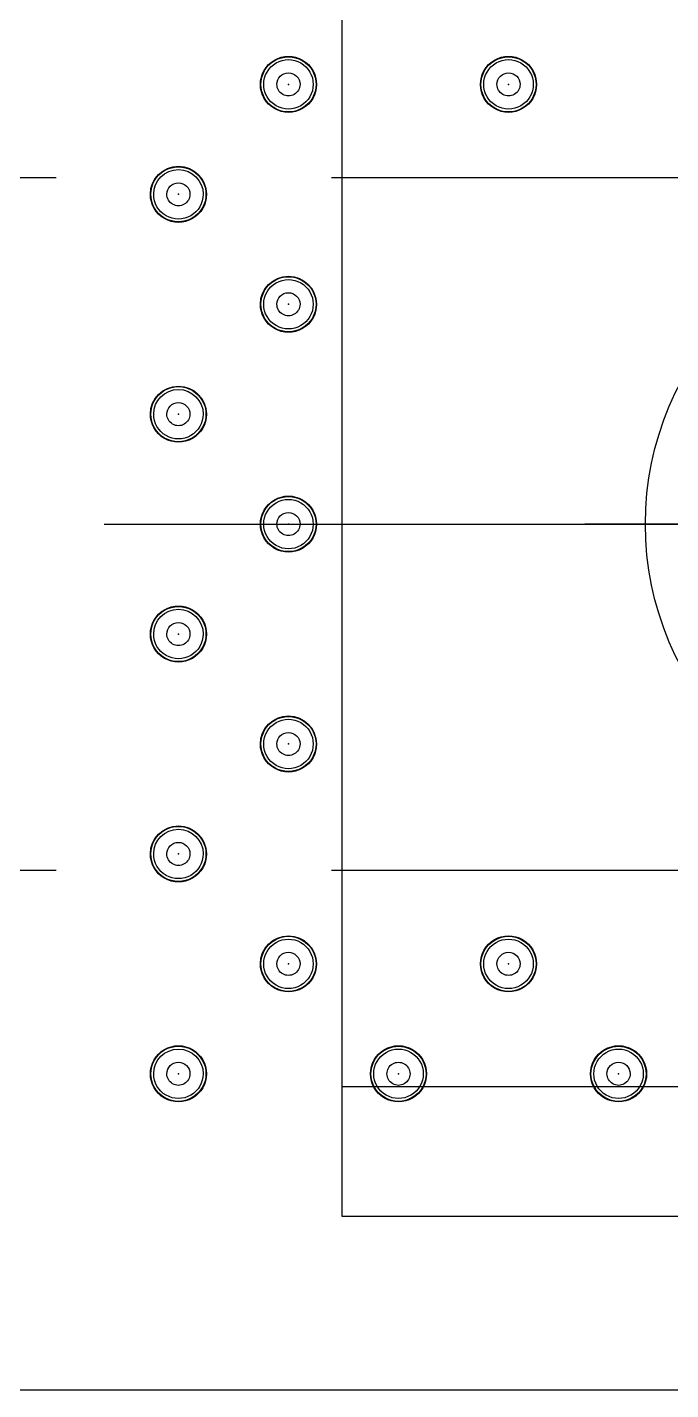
# Model space of a CAD drawing. Header units: millimetres. Extents: x 24815 to 37444, y -10619 to 6020.
# Drawn here: x 34913.28 to 34920.71, y 372.01 to 387.75 of the extents above; entities that cross this region are included whole.
import ezdxf

# ---------------------------------------------------------------- set-up
doc = ezdxf.new("R2010")
doc.units = ezdxf.units.MM
doc.linetypes.add('CENTER1', pattern=[10, 7, -1, 1, -1])
doc.linetypes.add('HIDDENX2', pattern=[19.05, 12.7, -6.35])

# ---------------------------------------------------------------- blocks, each defined once
blk = doc.blocks.new('A$C1A2F53D2')
at = {"color": 4}
for p, q in [((34.5, 7), (34.5, -7)), ((36, 7), (36, -7)), ((36, -7), (20, -7))]:
    blk.add_line(p, q, dxfattribs=at)
at = {"color": 1}
blk.add_line((28, 4.201), (28, -4.201), dxfattribs=at)
blk = doc.blocks.new('A$C3CC6408C')
at = {"color": 2}
blk.add_line((-225.223, -11.4), (-205.724, -11.4), dxfattribs=at)
blk.add_line((-225.223, -11.4), (-205.724, -11.4), dxfattribs=at)
at = {"color": 2, "extrusion": (0, 0, -1)}
for centre, major_axis, start_param, end_param in [((-223.094, -6.32), (-0.229, 0.229), 5.497787, 8.63938), ((-223.094, -6.32), (-0.229, 0.229), 5.497787, 8.63938), ((-223.094, -6.32), (-0.225, 0.225), 5.497787, 8.63938), ((-223.094, -6.32), (-0.225, 0.225), 5.497787, 8.63938), ((-223.094, -6.32), (-0.202, 0.202), 5.497787, 8.63938), ((-223.094, -6.32), (-0.202, 0.202), 5.497787, 8.63938), ((-223.094, -6.32), (-0.202, 0.202), 5.497787, 8.63938), ((-223.094, -6.32), (-0.202, 0.202), 5.497787, 8.63938), ((-223.094, -6.32), (-0.202, 0.202), 5.497787, 8.63938), ((-223.094, -6.32), (-0.202, 0.202), 5.497787, 8.63938), ((-223.094, -6.32), (-0.202, 0.202), 5.497787, 8.63938), ((-223.094, -6.32), (-0.202, 0.202), 5.497787, 8.63938), ((-223.094, -6.32), (-0.202, 0.202), 5.497787, 8.63938), ((-223.094, -6.32), (-0.202, 0.202), 5.497787, 8.63938), ((-223.094, -6.32), (-0.202, 0.202), 5.497787, 8.63938), ((-220.554, -6.32), (-0.229, 0.229), 5.497787, 8.63938), ((-220.554, -6.32), (-0.229, 0.229), 5.497787, 8.63938), ((-220.554, -6.32), (-0.225, 0.225), 5.497787, 8.63938), ((-220.554, -6.32), (-0.225, 0.225), 5.497787, 8.63938), ((-220.554, -6.32), (-0.202, 0.202), 5.497787, 8.63938), ((-220.554, -6.32), (-0.202, 0.202), 5.497787, 8.63938), ((-220.554, -6.32), (-0.202, 0.202), 5.497787, 8.63938), ((-220.554, -6.32), (-0.202, 0.202), 5.497787, 8.63938), ((-220.554, -6.32), (-0.202, 0.202), 5.497787, 8.63938), ((-220.554, -6.32), (-0.202, 0.202), 5.497787, 8.63938), ((-220.554, -6.32), (-0.202, 0.202), 5.497787, 8.63938), ((-220.554, -6.32), (-0.202, 0.202), 5.497787, 8.63938), ((-220.554, -6.32), (-0.202, 0.202), 5.497787, 8.63938), ((-220.554, -6.32), (-0.202, 0.202), 5.497787, 8.63938), ((-220.554, -6.32), (-0.202, 0.202), 5.497787, 8.63938), ((-223.094, -6.32), (0.0943, 0.0943), 3.926991, 7.068583), ((-223.094, -6.32), (0.0943, 0.0943), 3.926991, 7.068583), ((-220.554, -6.32), (0.0943, 0.0943), 3.926991, 7.068583), ((-220.554, -6.32), (0.0943, 0.0943), 3.926991, 7.068583), ((-223.094, -6.32), (0.229, 0.229), 0.785398, 3.926991), ((-223.094, -6.32), (0.229, 0.229), 0.785398, 3.926991), ((-223.094, -6.32), (-0.225, 0.225), 2.356194, 5.497787), ((-223.094, -6.32), (-0.225, 0.225), 2.356194, 5.497787), ((-223.094, -6.32), (-0.202, 0.202), 2.356194, 5.497787), ((-223.094, -6.32), (-0.202, 0.202), 2.356194, 5.497787), ((-223.094, -6.32), (-0.202, 0.202), 2.356194, 5.497787), ((-223.094, -6.32), (-0.202, 0.202), 2.356194, 5.497787), ((-223.094, -6.32), (-0.202, 0.202), 2.356194, 5.497787), ((-223.094, -6.32), (-0.202, 0.202), 2.356194, 5.497787), ((-223.094, -6.32), (-0.202, 0.202), 2.356194, 5.497787), ((-223.094, -6.32), (-0.202, 0.202), 2.356194, 5.497787), ((-223.094, -6.32), (-0.202, 0.202), 2.356194, 5.497787), ((-223.094, -6.32), (-0.202, 0.202), 2.356194, 5.497787), ((-223.094, -6.32), (-0.202, 0.202), 2.356194, 5.497787), ((-223.094, -6.32), (0.0943, 0.0943), 0.785398, 3.926991), ((-223.094, -6.32), (0.0943, 0.0943), 0.785398, 3.926991), ((-220.554, -6.32), (0.229, 0.229), 0.785398, 3.926991), ((-220.554, -6.32), (0.229, 0.229), 0.785398, 3.926991), ((-220.554, -6.32), (0.225, 0.225), 0.785398, 3.926991), ((-220.554, -6.32), (0.225, 0.225), 0.785398, 3.926991), ((-220.554, -6.32), (0.202, 0.202), 0.785398, 3.926991), ((-220.554, -6.32), (0.202, 0.202), 0.785398, 3.926991), ((-220.554, -6.32), (0.202, 0.202), 0.785398, 3.926991), ((-220.554, -6.32), (0.202, 0.202), 0.785398, 3.926991), ((-220.554, -6.32), (0.202, 0.202), 0.785398, 3.926991), ((-220.554, -6.32), (0.202, 0.202), 0.785398, 3.926991), ((-220.554, -6.32), (0.202, 0.202), 0.785398, 3.926991), ((-220.554, -6.32), (0.202, 0.202), 0.785398, 3.926991), ((-220.554, -6.32), (0.202, 0.202), 0.785398, 3.926991), ((-220.554, -6.32), (0.202, 0.202), 0.785398, 3.926991), ((-220.554, -6.32), (0.202, 0.202), 0.785398, 3.926991), ((-220.554, -6.32), (0.0943, 0.0943), 0.785398, 3.926991), ((-220.554, -6.32), (0.0943, 0.0943), 0.785398, 3.926991), ((-224.364, -7.59), (0.229, 0.229), 3.926991, 7.068583), ((-224.364, -7.59), (0.229, 0.229), 3.926991, 7.068583), ((-224.364, -7.59), (-0.225, 0.225), 5.497787, 8.63938), ((-224.364, -7.59), (-0.225, 0.225), 5.497787, 8.63938), ((-224.364, -7.59), (0.202, 0.202), 3.926991, 7.068583), ((-224.364, -7.59), (0.202, 0.202), 3.926991, 7.068583), ((-224.364, -7.59), (0.202, 0.202), 3.926991, 7.068583), ((-224.364, -7.59), (0.202, 0.202), 3.926991, 7.068583), ((-224.364, -7.59), (0.202, 0.202), 3.926991, 7.068583), ((-224.364, -7.59), (0.202, 0.202), 3.926991, 7.068583), ((-224.364, -7.59), (0.202, 0.202), 3.926991, 7.068583), ((-224.364, -7.59), (0.202, 0.202), 3.926991, 7.068583), ((-224.364, -7.59), (0.202, 0.202), 3.926991, 7.068583), ((-224.364, -7.59), (0.202, 0.202), 3.926991, 7.068583), ((-224.364, -7.59), (0.202, 0.202), 3.926991, 7.068583), ((-224.364, -7.59), (0.0943, 0.0943), 3.926991, 7.068583), ((-224.364, -7.59), (0.0943, 0.0943), 3.926991, 7.068583), ((-224.364, -7.59), (0.229, 0.229), 0.785398, 3.926991), ((-224.364, -7.59), (0.229, 0.229), 0.785398, 3.926991), ((-224.364, -7.59), (0.225, 0.225), 0.785398, 3.926991), ((-224.364, -7.59), (0.225, 0.225), 0.785398, 3.926991), ((-224.364, -7.59), (0.202, 0.202), 0.785398, 3.926991), ((-224.364, -7.59), (0.202, 0.202), 0.785398, 3.926991), ((-224.364, -7.59), (0.202, 0.202), 0.785398, 3.926991), ((-224.364, -7.59), (0.202, 0.202), 0.785398, 3.926991), ((-224.364, -7.59), (0.202, 0.202), 0.785398, 3.926991), ((-224.364, -7.59), (0.202, 0.202), 0.785398, 3.926991), ((-224.364, -7.59), (0.202, 0.202), 0.785398, 3.926991), ((-224.364, -7.59), (0.202, 0.202), 0.785398, 3.926991), ((-224.364, -7.59), (0.202, 0.202), 0.785398, 3.926991), ((-224.364, -7.59), (0.202, 0.202), 0.785398, 3.926991), ((-224.364, -7.59), (0.202, 0.202), 0.785398, 3.926991), ((-224.364, -7.59), (-0.0943, 0.0943), 2.356194, 5.497787), ((-224.364, -7.59), (-0.0943, 0.0943), 2.356194, 5.497787), ((-223.094, -8.86), (0.229, 0.229), 3.926991, 7.068583), ((-223.094, -8.86), (0.229, 0.229), 3.926991, 7.068583), ((-223.094, -8.86), (-0.225, 0.225), 5.497787, 8.63938), ((-223.094, -8.86), (-0.225, 0.225), 5.497787, 8.63938), ((-223.094, -8.86), (-0.202, 0.202), 5.497787, 8.63938), ((-223.094, -8.86), (-0.202, 0.202), 5.497787, 8.63938), ((-223.094, -8.86), (-0.202, 0.202), 5.497787, 8.63938), ((-223.094, -8.86), (-0.202, 0.202), 5.497787, 8.63938), ((-223.094, -8.86), (-0.202, 0.202), 5.497787, 8.63938), ((-223.094, -8.86), (-0.202, 0.202), 5.497787, 8.63938), ((-223.094, -8.86), (-0.202, 0.202), 5.497787, 8.63938), ((-223.094, -8.86), (-0.202, 0.202), 5.497787, 8.63938), ((-223.094, -8.86), (-0.202, 0.202), 5.497787, 8.63938), ((-223.094, -8.86), (-0.202, 0.202), 5.497787, 8.63938), ((-223.094, -8.86), (-0.202, 0.202), 5.497787, 8.63938), ((-223.094, -8.86), (0.0943, 0.0943), 3.926991, 7.068583), ((-223.094, -8.86), (0.0943, 0.0943), 3.926991, 7.068583), ((-223.094, -8.86), (-0.229, 0.229), 2.356194, 5.497787), ((-223.094, -8.86), (-0.229, 0.229), 2.356194, 5.497787), ((-223.094, -8.86), (-0.225, 0.225), 2.356194, 5.497787), ((-223.094, -8.86), (-0.225, 0.225), 2.356194, 5.497787), ((-223.094, -8.86), (-0.202, 0.202), 2.356194, 5.497787), ((-223.094, -8.86), (-0.202, 0.202), 2.356194, 5.497787), ((-223.094, -8.86), (-0.202, 0.202), 2.356194, 5.497787), ((-223.094, -8.86), (-0.202, 0.202), 2.356194, 5.497787), ((-223.094, -8.86), (-0.202, 0.202), 2.356194, 5.497787), ((-223.094, -8.86), (-0.202, 0.202), 2.356194, 5.497787), ((-223.094, -8.86), (-0.202, 0.202), 2.356194, 5.497787), ((-223.094, -8.86), (-0.202, 0.202), 2.356194, 5.497787), ((-223.094, -8.86), (-0.202, 0.202), 2.356194, 5.497787), ((-223.094, -8.86), (-0.202, 0.202), 2.356194, 5.497787), ((-223.094, -8.86), (-0.202, 0.202), 2.356194, 5.497787), ((-223.094, -8.86), (0.0943, 0.0943), 0.785398, 3.926991), ((-223.094, -8.86), (0.0943, 0.0943), 0.785398, 3.926991), ((-224.364, -10.13), (0.229, 0.229), 3.926991, 7.068583), ((-224.364, -10.13), (0.229, 0.229), 3.926991, 7.068583), ((-224.364, -10.13), (-0.225, 0.225), 5.497787, 8.63938), ((-224.364, -10.13), (-0.225, 0.225), 5.497787, 8.63938), ((-224.364, -10.13), (0.202, 0.202), 3.926991, 7.068583), ((-224.364, -10.13), (0.202, 0.202), 3.926991, 7.068583), ((-224.364, -10.13), (0.202, 0.202), 3.926991, 7.068583), ((-224.364, -10.13), (0.202, 0.202), 3.926991, 7.068583), ((-224.364, -10.13), (0.202, 0.202), 3.926991, 7.068583), ((-224.364, -10.13), (0.202, 0.202), 3.926991, 7.068583), ((-224.364, -10.13), (0.202, 0.202), 3.926991, 7.068583), ((-224.364, -10.13), (0.202, 0.202), 3.926991, 7.068583), ((-224.364, -10.13), (0.202, 0.202), 3.926991, 7.068583), ((-224.364, -10.13), (0.202, 0.202), 3.926991, 7.068583), ((-224.364, -10.13), (0.202, 0.202), 3.926991, 7.068583), ((-224.364, -10.13), (0.0943, 0.0943), 3.926991, 7.068583), ((-224.364, -10.13), (0.0943, 0.0943), 3.926991, 7.068583), ((-224.364, -10.13), (-0.229, 0.229), 2.356194, 5.497787), ((-224.364, -10.13), (-0.229, 0.229), 2.356194, 5.497787), ((-224.364, -10.13), (0.225, 0.225), 0.785398, 3.926991), ((-224.364, -10.13), (0.225, 0.225), 0.785398, 3.926991), ((-224.364, -10.13), (-0.202, 0.202), 2.356194, 5.497787), ((-224.364, -10.13), (-0.202, 0.202), 2.356194, 5.497787), ((-224.364, -10.13), (-0.202, 0.202), 2.356194, 5.497787), ((-224.364, -10.13), (-0.202, 0.202), 2.356194, 5.497787), ((-224.364, -10.13), (-0.202, 0.202), 2.356194, 5.497787), ((-224.364, -10.13), (-0.202, 0.202), 2.356194, 5.497787), ((-224.364, -10.13), (-0.202, 0.202), 2.356194, 5.497787), ((-224.364, -10.13), (-0.202, 0.202), 2.356194, 5.497787), ((-224.364, -10.13), (-0.202, 0.202), 2.356194, 5.497787), ((-224.364, -10.13), (-0.202, 0.202), 2.356194, 5.497787), ((-224.364, -10.13), (-0.202, 0.202), 2.356194, 5.497787), ((-224.364, -10.13), (-0.0943, 0.0943), 2.356194, 5.497787), ((-224.364, -10.13), (-0.0943, 0.0943), 2.356194, 5.497787), ((-223.094, -11.4), (-0.229, 0.229), 5.497787, 8.63938), ((-223.094, -11.4), (-0.229, 0.229), 5.497787, 8.63938), ((-223.094, -11.4), (-0.225, 0.225), 5.497787, 8.63938), ((-223.094, -11.4), (-0.225, 0.225), 5.497787, 8.63938), ((-223.094, -11.4), (-0.202, 0.202), 5.497787, 8.63938), ((-223.094, -11.4), (-0.202, 0.202), 5.497787, 8.63938), ((-223.094, -11.4), (-0.202, 0.202), 5.497787, 8.63938), ((-223.094, -11.4), (-0.202, 0.202), 5.497787, 8.63938), ((-223.094, -11.4), (-0.202, 0.202), 5.497787, 8.63938), ((-223.094, -11.4), (-0.202, 0.202), 5.497787, 8.63938), ((-223.094, -11.4), (-0.202, 0.202), 5.497787, 8.63938), ((-223.094, -11.4), (-0.202, 0.202), 5.497787, 8.63938), ((-223.094, -11.4), (-0.202, 0.202), 5.497787, 8.63938), ((-223.094, -11.4), (-0.202, 0.202), 5.497787, 8.63938), ((-223.094, -11.4), (-0.202, 0.202), 5.497787, 8.63938), ((-223.094, -11.4), (0.0943, 0.0943), 3.926991, 7.068583), ((-223.094, -11.4), (0.0943, 0.0943), 3.926991, 7.068583), ((-223.094, -11.4), (0.229, 0.229), 0.785398, 3.926991), ((-223.094, -11.4), (0.229, 0.229), 0.785398, 3.926991), ((-223.094, -11.4), (-0.225, 0.225), 2.356194, 5.497787), ((-223.094, -11.4), (-0.225, 0.225), 2.356194, 5.497787), ((-223.094, -11.4), (-0.202, 0.202), 2.356194, 5.497787), ((-223.094, -11.4), (-0.202, 0.202), 2.356194, 5.497787), ((-223.094, -11.4), (-0.202, 0.202), 2.356194, 5.497787), ((-223.094, -11.4), (-0.202, 0.202), 2.356194, 5.497787), ((-223.094, -11.4), (-0.202, 0.202), 2.356194, 5.497787), ((-223.094, -11.4), (-0.202, 0.202), 2.356194, 5.497787), ((-223.094, -11.4), (-0.202, 0.202), 2.356194, 5.497787), ((-223.094, -11.4), (-0.202, 0.202), 2.356194, 5.497787), ((-223.094, -11.4), (-0.202, 0.202), 2.356194, 5.497787), ((-223.094, -11.4), (-0.202, 0.202), 2.356194, 5.497787), ((-223.094, -11.4), (-0.202, 0.202), 2.356194, 5.497787), ((-223.094, -11.4), (0.0943, 0.0943), 0.785398, 3.926991), ((-223.094, -11.4), (0.0943, 0.0943), 0.785398, 3.926991), ((-224.364, -12.67), (-0.229, 0.229), 5.497787, 8.63938), ((-224.364, -12.67), (-0.229, 0.229), 5.497787, 8.63938), ((-224.364, -12.67), (-0.225, 0.225), 5.497787, 8.63938), ((-224.364, -12.67), (-0.225, 0.225), 5.497787, 8.63938), ((-224.364, -12.67), (0.202, 0.202), 3.926991, 7.068583), ((-224.364, -12.67), (0.202, 0.202), 3.926991, 7.068583), ((-224.364, -12.67), (0.202, 0.202), 3.926991, 7.068583), ((-224.364, -12.67), (0.202, 0.202), 3.926991, 7.068583), ((-224.364, -12.67), (0.202, 0.202), 3.926991, 7.068583), ((-224.364, -12.67), (0.202, 0.202), 3.926991, 7.068583), ((-224.364, -12.67), (0.202, 0.202), 3.926991, 7.068583), ((-224.364, -12.67), (0.202, 0.202), 3.926991, 7.068583), ((-224.364, -12.67), (0.202, 0.202), 3.926991, 7.068583), ((-224.364, -12.67), (0.202, 0.202), 3.926991, 7.068583), ((-224.364, -12.67), (0.202, 0.202), 3.926991, 7.068583), ((-224.364, -12.67), (0.0943, 0.0943), 3.926991, 7.068583), ((-224.364, -12.67), (0.0943, 0.0943), 3.926991, 7.068583), ((-224.364, -12.67), (0.229, 0.229), 0.785398, 3.926991), ((-224.364, -12.67), (0.229, 0.229), 0.785398, 3.926991), ((-224.364, -12.67), (0.225, 0.225), 0.785398, 3.926991), ((-224.364, -12.67), (0.225, 0.225), 0.785398, 3.926991), ((-224.364, -12.67), (0.202, 0.202), 0.785398, 3.926991), ((-224.364, -12.67), (0.202, 0.202), 0.785398, 3.926991), ((-224.364, -12.67), (0.202, 0.202), 0.785398, 3.926991), ((-224.364, -12.67), (0.202, 0.202), 0.785398, 3.926991), ((-224.364, -12.67), (0.202, 0.202), 0.785398, 3.926991), ((-224.364, -12.67), (0.202, 0.202), 0.785398, 3.926991), ((-224.364, -12.67), (0.202, 0.202), 0.785398, 3.926991), ((-224.364, -12.67), (0.202, 0.202), 0.785398, 3.926991), ((-224.364, -12.67), (0.202, 0.202), 0.785398, 3.926991), ((-224.364, -12.67), (0.202, 0.202), 0.785398, 3.926991), ((-224.364, -12.67), (0.202, 0.202), 0.785398, 3.926991), ((-224.364, -12.67), (-0.0943, 0.0943), 2.356194, 5.497787), ((-224.364, -12.67), (-0.0943, 0.0943), 2.356194, 5.497787), ((-223.094, -13.94), (0.229, 0.229), 3.926991, 7.068583), ((-223.094, -13.94), (0.229, 0.229), 3.926991, 7.068583), ((-223.094, -13.94), (-0.225, 0.225), 5.497787, 8.63938), ((-223.094, -13.94), (-0.225, 0.225), 5.497787, 8.63938), ((-223.094, -13.94), (-0.202, 0.202), 5.497787, 8.63938), ((-223.094, -13.94), (-0.202, 0.202), 5.497787, 8.63938), ((-223.094, -13.94), (-0.202, 0.202), 5.497787, 8.63938), ((-223.094, -13.94), (-0.202, 0.202), 5.497787, 8.63938), ((-223.094, -13.94), (-0.202, 0.202), 5.497787, 8.63938), ((-223.094, -13.94), (-0.202, 0.202), 5.497787, 8.63938), ((-223.094, -13.94), (-0.202, 0.202), 5.497787, 8.63938), ((-223.094, -13.94), (-0.202, 0.202), 5.497787, 8.63938), ((-223.094, -13.94), (-0.202, 0.202), 5.497787, 8.63938), ((-223.094, -13.94), (-0.202, 0.202), 5.497787, 8.63938), ((-223.094, -13.94), (-0.202, 0.202), 5.497787, 8.63938), ((-223.094, -13.94), (0.0943, 0.0943), 3.926991, 7.068583), ((-223.094, -13.94), (0.0943, 0.0943), 3.926991, 7.068583), ((-223.094, -13.94), (0.229, 0.229), 0.785398, 3.926991), ((-223.094, -13.94), (0.229, 0.229), 0.785398, 3.926991), ((-223.094, -13.94), (-0.225, 0.225), 2.356194, 5.497787), ((-223.094, -13.94), (-0.225, 0.225), 2.356194, 5.497787), ((-223.094, -13.94), (-0.202, 0.202), 2.356194, 5.497787), ((-223.094, -13.94), (-0.202, 0.202), 2.356194, 5.497787), ((-223.094, -13.94), (-0.202, 0.202), 2.356194, 5.497787), ((-223.094, -13.94), (-0.202, 0.202), 2.356194, 5.497787), ((-223.094, -13.94), (-0.202, 0.202), 2.356194, 5.497787), ((-223.094, -13.94), (-0.202, 0.202), 2.356194, 5.497787), ((-223.094, -13.94), (-0.202, 0.202), 2.356194, 5.497787), ((-223.094, -13.94), (-0.202, 0.202), 2.356194, 5.497787), ((-223.094, -13.94), (-0.202, 0.202), 2.356194, 5.497787), ((-223.094, -13.94), (-0.202, 0.202), 2.356194, 5.497787), ((-223.094, -13.94), (-0.202, 0.202), 2.356194, 5.497787), ((-223.094, -13.94), (0.0943, 0.0943), 0.785398, 3.926991), ((-223.094, -13.94), (0.0943, 0.0943), 0.785398, 3.926991), ((-224.364, -15.21), (0.229, 0.229), 3.926991, 7.068583), ((-224.364, -15.21), (0.229, 0.229), 3.926991, 7.068583), ((-224.364, -15.21), (-0.225, 0.225), 5.497787, 8.63938), ((-224.364, -15.21), (-0.225, 0.225), 5.497787, 8.63938), ((-224.364, -15.21), (0.202, 0.202), 3.926991, 7.068583), ((-224.364, -15.21), (0.202, 0.202), 3.926991, 7.068583), ((-224.364, -15.21), (0.202, 0.202), 3.926991, 7.068583), ((-224.364, -15.21), (0.202, 0.202), 3.926991, 7.068583), ((-224.364, -15.21), (0.202, 0.202), 3.926991, 7.068583), ((-224.364, -15.21), (0.202, 0.202), 3.926991, 7.068583), ((-224.364, -15.21), (0.202, 0.202), 3.926991, 7.068583), ((-224.364, -15.21), (0.202, 0.202), 3.926991, 7.068583), ((-224.364, -15.21), (0.202, 0.202), 3.926991, 7.068583), ((-224.364, -15.21), (0.202, 0.202), 3.926991, 7.068583), ((-224.364, -15.21), (0.202, 0.202), 3.926991, 7.068583), ((-224.364, -15.21), (0.0943, 0.0943), 3.926991, 7.068583), ((-224.364, -15.21), (0.0943, 0.0943), 3.926991, 7.068583), ((-224.364, -15.21), (-0.229, 0.229), 2.356194, 5.497787), ((-224.364, -15.21), (-0.229, 0.229), 2.356194, 5.497787), ((-224.364, -15.21), (0.225, 0.225), 0.785398, 3.926991), ((-224.364, -15.21), (0.225, 0.225), 0.785398, 3.926991), ((-224.364, -15.21), (-0.202, 0.202), 2.356194, 5.497787), ((-224.364, -15.21), (-0.202, 0.202), 2.356194, 5.497787), ((-224.364, -15.21), (-0.202, 0.202), 2.356194, 5.497787), ((-224.364, -15.21), (-0.202, 0.202), 2.356194, 5.497787), ((-224.364, -15.21), (-0.202, 0.202), 2.356194, 5.497787), ((-224.364, -15.21), (-0.202, 0.202), 2.356194, 5.497787), ((-224.364, -15.21), (-0.202, 0.202), 2.356194, 5.497787), ((-224.364, -15.21), (-0.202, 0.202), 2.356194, 5.497787), ((-224.364, -15.21), (-0.202, 0.202), 2.356194, 5.497787), ((-224.364, -15.21), (-0.202, 0.202), 2.356194, 5.497787), ((-224.364, -15.21), (-0.202, 0.202), 2.356194, 5.497787), ((-224.364, -15.21), (-0.0943, 0.0943), 2.356194, 5.497787), ((-224.364, -15.21), (-0.0943, 0.0943), 2.356194, 5.497787), ((-223.094, -16.48), (0.229, 0.229), 3.926991, 7.068583), ((-223.094, -16.48), (0.229, 0.229), 3.926991, 7.068583), ((-223.094, -16.48), (-0.225, 0.225), 5.497787, 8.63938), ((-223.094, -16.48), (-0.225, 0.225), 5.497787, 8.63938), ((-223.094, -16.48), (-0.202, 0.202), 5.497787, 8.63938), ((-223.094, -16.48), (-0.202, 0.202), 5.497787, 8.63938), ((-223.094, -16.48), (-0.202, 0.202), 5.497787, 8.63938), ((-223.094, -16.48), (-0.202, 0.202), 5.497787, 8.63938), ((-223.094, -16.48), (-0.202, 0.202), 5.497787, 8.63938), ((-223.094, -16.48), (-0.202, 0.202), 5.497787, 8.63938), ((-223.094, -16.48), (-0.202, 0.202), 5.497787, 8.63938), ((-223.094, -16.48), (-0.202, 0.202), 5.497787, 8.63938), ((-223.094, -16.48), (-0.202, 0.202), 5.497787, 8.63938), ((-223.094, -16.48), (-0.202, 0.202), 5.497787, 8.63938), ((-223.094, -16.48), (-0.202, 0.202), 5.497787, 8.63938), ((-220.554, -16.48), (-0.229, 0.229), 5.497787, 8.63938), ((-220.554, -16.48), (-0.229, 0.229), 5.497787, 8.63938), ((-220.554, -16.48), (-0.225, 0.225), 5.497787, 8.63938), ((-220.554, -16.48), (-0.225, 0.225), 5.497787, 8.63938), ((-220.554, -16.48), (-0.202, 0.202), 5.497787, 8.63938), ((-220.554, -16.48), (-0.202, 0.202), 5.497787, 8.63938), ((-220.554, -16.48), (-0.202, 0.202), 5.497787, 8.63938), ((-220.554, -16.48), (-0.202, 0.202), 5.497787, 8.63938), ((-220.554, -16.48), (-0.202, 0.202), 5.497787, 8.63938), ((-220.554, -16.48), (-0.202, 0.202), 5.497787, 8.63938), ((-220.554, -16.48), (-0.202, 0.202), 5.497787, 8.63938), ((-220.554, -16.48), (-0.202, 0.202), 5.497787, 8.63938), ((-220.554, -16.48), (-0.202, 0.202), 5.497787, 8.63938), ((-220.554, -16.48), (-0.202, 0.202), 5.497787, 8.63938), ((-220.554, -16.48), (-0.202, 0.202), 5.497787, 8.63938), ((-223.094, -16.48), (0.0943, 0.0943), 3.926991, 7.068583), ((-223.094, -16.48), (0.0943, 0.0943), 3.926991, 7.068583), ((-220.554, -16.48), (0.0943, 0.0943), 3.926991, 7.068583), ((-220.554, -16.48), (0.0943, 0.0943), 3.926991, 7.068583), ((-223.094, -16.48), (-0.229, 0.229), 2.356194, 5.497787), ((-223.094, -16.48), (-0.229, 0.229), 2.356194, 5.497787), ((-223.094, -16.48), (-0.225, 0.225), 2.356194, 5.497787), ((-223.094, -16.48), (-0.225, 0.225), 2.356194, 5.497787), ((-223.094, -16.48), (-0.202, 0.202), 2.356194, 5.497787), ((-223.094, -16.48), (-0.202, 0.202), 2.356194, 5.497787), ((-223.094, -16.48), (-0.202, 0.202), 2.356194, 5.497787), ((-223.094, -16.48), (-0.202, 0.202), 2.356194, 5.497787), ((-223.094, -16.48), (-0.202, 0.202), 2.356194, 5.497787), ((-223.094, -16.48), (-0.202, 0.202), 2.356194, 5.497787), ((-223.094, -16.48), (-0.202, 0.202), 2.356194, 5.497787), ((-223.094, -16.48), (-0.202, 0.202), 2.356194, 5.497787), ((-223.094, -16.48), (-0.202, 0.202), 2.356194, 5.497787), ((-223.094, -16.48), (-0.202, 0.202), 2.356194, 5.497787), ((-223.094, -16.48), (-0.202, 0.202), 2.356194, 5.497787), ((-223.094, -16.48), (0.0943, 0.0943), 0.785398, 3.926991), ((-223.094, -16.48), (0.0943, 0.0943), 0.785398, 3.926991), ((-220.554, -16.48), (-0.229, 0.229), 2.356194, 5.497787), ((-220.554, -16.48), (-0.229, 0.229), 2.356194, 5.497787), ((-220.554, -16.48), (0.225, 0.225), 0.785398, 3.926991), ((-220.554, -16.48), (0.225, 0.225), 0.785398, 3.926991), ((-220.554, -16.48), (-0.202, 0.202), 2.356194, 5.497787), ((-220.554, -16.48), (-0.202, 0.202), 2.356194, 5.497787), ((-220.554, -16.48), (-0.202, 0.202), 2.356194, 5.497787), ((-220.554, -16.48), (-0.202, 0.202), 2.356194, 5.497787), ((-220.554, -16.48), (-0.202, 0.202), 2.356194, 5.497787), ((-220.554, -16.48), (-0.202, 0.202), 2.356194, 5.497787), ((-220.554, -16.48), (-0.202, 0.202), 2.356194, 5.497787), ((-220.554, -16.48), (-0.202, 0.202), 2.356194, 5.497787), ((-220.554, -16.48), (-0.202, 0.202), 2.356194, 5.497787), ((-220.554, -16.48), (-0.202, 0.202), 2.356194, 5.497787), ((-220.554, -16.48), (-0.202, 0.202), 2.356194, 5.497787), ((-220.554, -16.48), (0.0943, 0.0943), 0.785398, 3.926991), ((-220.554, -16.48), (0.0943, 0.0943), 0.785398, 3.926991), ((-224.364, -17.75), (-0.229, 0.229), 5.497787, 8.63938), ((-224.364, -17.75), (-0.229, 0.229), 5.497787, 8.63938), ((-224.364, -17.75), (-0.225, 0.225), 5.497787, 8.63938), ((-224.364, -17.75), (-0.225, 0.225), 5.497787, 8.63938), ((-224.364, -17.75), (0.202, 0.202), 3.926991, 7.068583), ((-224.364, -17.75), (0.202, 0.202), 3.926991, 7.068583), ((-224.364, -17.75), (0.202, 0.202), 3.926991, 7.068583), ((-224.364, -17.75), (0.202, 0.202), 3.926991, 7.068583), ((-224.364, -17.75), (0.202, 0.202), 3.926991, 7.068583), ((-224.364, -17.75), (0.202, 0.202), 3.926991, 7.068583), ((-224.364, -17.75), (0.202, 0.202), 3.926991, 7.068583), ((-224.364, -17.75), (0.202, 0.202), 3.926991, 7.068583), ((-224.364, -17.75), (0.202, 0.202), 3.926991, 7.068583), ((-224.364, -17.75), (0.202, 0.202), 3.926991, 7.068583), ((-224.364, -17.75), (0.202, 0.202), 3.926991, 7.068583), ((-221.824, -17.75), (-0.229, 0.229), 5.497787, 8.63938), ((-221.824, -17.75), (-0.229, 0.229), 5.497787, 8.63938), ((-221.824, -17.75), (0.225, 0.225), 3.926991, 7.068583), ((-221.824, -17.75), (0.225, 0.225), 3.926991, 7.068583), ((-221.824, -17.75), (-0.202, 0.202), 5.497787, 8.63938), ((-221.824, -17.75), (-0.202, 0.202), 5.497787, 8.63938), ((-221.824, -17.75), (-0.202, 0.202), 5.497787, 8.63938), ((-221.824, -17.75), (-0.202, 0.202), 5.497787, 8.63938), ((-221.824, -17.75), (-0.202, 0.202), 5.497787, 8.63938), ((-221.824, -17.75), (-0.202, 0.202), 5.497787, 8.63938), ((-221.824, -17.75), (-0.202, 0.202), 5.497787, 8.63938), ((-221.824, -17.75), (-0.202, 0.202), 5.497787, 8.63938), ((-221.824, -17.75), (-0.202, 0.202), 5.497787, 8.63938), ((-221.824, -17.75), (-0.202, 0.202), 5.497787, 8.63938), ((-221.824, -17.75), (-0.202, 0.202), 5.497787, 8.63938), ((-219.284, -17.75), (-0.229, 0.229), 5.497787, 8.63938), ((-219.284, -17.75), (-0.229, 0.229), 5.497787, 8.63938), ((-219.284, -17.75), (0.225, 0.225), 3.926991, 7.068583), ((-219.284, -17.75), (0.225, 0.225), 3.926991, 7.068583), ((-219.284, -17.75), (-0.202, 0.202), 5.497787, 8.63938), ((-219.284, -17.75), (-0.202, 0.202), 5.497787, 8.63938), ((-219.284, -17.75), (-0.202, 0.202), 5.497787, 8.63938), ((-219.284, -17.75), (-0.202, 0.202), 5.497787, 8.63938), ((-219.284, -17.75), (-0.202, 0.202), 5.497787, 8.63938), ((-219.284, -17.75), (-0.202, 0.202), 5.497787, 8.63938), ((-219.284, -17.75), (-0.202, 0.202), 5.497787, 8.63938), ((-219.284, -17.75), (-0.202, 0.202), 5.497787, 8.63938), ((-219.284, -17.75), (-0.202, 0.202), 5.497787, 8.63938), ((-219.284, -17.75), (-0.202, 0.202), 5.497787, 8.63938), ((-219.284, -17.75), (-0.202, 0.202), 5.497787, 8.63938), ((-224.364, -17.75), (0.0943, 0.0943), 3.926991, 7.068583), ((-224.364, -17.75), (0.0943, 0.0943), 3.926991, 7.068583), ((-221.824, -17.75), (-0.0943, 0.0943), 5.497787, 8.63938), ((-221.824, -17.75), (-0.0943, 0.0943), 5.497787, 8.63938), ((-219.284, -17.75), (0.0943, 0.0943), 3.926991, 7.068583), ((-219.284, -17.75), (0.0943, 0.0943), 3.926991, 7.068583), ((-224.364, -17.75), (0.229, 0.229), 0.785398, 3.926991), ((-224.364, -17.75), (0.229, 0.229), 0.785398, 3.926991), ((-224.364, -17.75), (0.225, 0.225), 0.785398, 3.926991), ((-224.364, -17.75), (0.225, 0.225), 0.785398, 3.926991), ((-224.364, -17.75), (0.202, 0.202), 0.785398, 3.926991), ((-224.364, -17.75), (0.202, 0.202), 0.785398, 3.926991), ((-224.364, -17.75), (0.202, 0.202), 0.785398, 3.926991), ((-224.364, -17.75), (0.202, 0.202), 0.785398, 3.926991), ((-224.364, -17.75), (0.202, 0.202), 0.785398, 3.926991), ((-224.364, -17.75), (0.202, 0.202), 0.785398, 3.926991), ((-224.364, -17.75), (0.202, 0.202), 0.785398, 3.926991), ((-224.364, -17.75), (0.202, 0.202), 0.785398, 3.926991), ((-224.364, -17.75), (0.202, 0.202), 0.785398, 3.926991), ((-224.364, -17.75), (0.202, 0.202), 0.785398, 3.926991), ((-224.364, -17.75), (0.202, 0.202), 0.785398, 3.926991), ((-224.364, -17.75), (-0.0943, 0.0943), 2.356194, 5.497787), ((-224.364, -17.75), (-0.0943, 0.0943), 2.356194, 5.497787), ((-221.824, -17.75), (0.229, 0.229), 0.785398, 3.926991), ((-221.824, -17.75), (0.229, 0.229), 0.785398, 3.926991), ((-221.824, -17.75), (0.225, 0.225), 0.785398, 3.926991), ((-221.824, -17.75), (0.225, 0.225), 0.785398, 3.926991), ((-221.824, -17.75), (0.202, 0.202), 0.785398, 3.926991), ((-221.824, -17.75), (0.202, 0.202), 0.785398, 3.926991), ((-221.824, -17.75), (0.202, 0.202), 0.785398, 3.926991), ((-221.824, -17.75), (0.202, 0.202), 0.785398, 3.926991), ((-221.824, -17.75), (0.202, 0.202), 0.785398, 3.926991), ((-221.824, -17.75), (0.202, 0.202), 0.785398, 3.926991), ((-221.824, -17.75), (0.202, 0.202), 0.785398, 3.926991), ((-221.824, -17.75), (0.202, 0.202), 0.785398, 3.926991), ((-221.824, -17.75), (0.202, 0.202), 0.785398, 3.926991), ((-221.824, -17.75), (0.202, 0.202), 0.785398, 3.926991), ((-221.824, -17.75), (0.202, 0.202), 0.785398, 3.926991), ((-221.824, -17.75), (0.0943, 0.0943), 0.785398, 3.926991), ((-221.824, -17.75), (0.0943, 0.0943), 0.785398, 3.926991), ((-219.284, -17.75), (0.229, 0.229), 0.785398, 3.926991), ((-219.284, -17.75), (0.229, 0.229), 0.785398, 3.926991), ((-219.284, -17.75), (-0.225, 0.225), 2.356194, 5.497787), ((-219.284, -17.75), (-0.225, 0.225), 2.356194, 5.497787), ((-219.284, -17.75), (-0.202, 0.202), 2.356194, 5.497787), ((-219.284, -17.75), (-0.202, 0.202), 2.356194, 5.497787), ((-219.284, -17.75), (-0.202, 0.202), 2.356194, 5.497787), ((-219.284, -17.75), (-0.202, 0.202), 2.356194, 5.497787), ((-219.284, -17.75), (-0.202, 0.202), 2.356194, 5.497787), ((-219.284, -17.75), (-0.202, 0.202), 2.356194, 5.497787), ((-219.284, -17.75), (-0.202, 0.202), 2.356194, 5.497787), ((-219.284, -17.75), (-0.202, 0.202), 2.356194, 5.497787), ((-219.284, -17.75), (-0.202, 0.202), 2.356194, 5.497787), ((-219.284, -17.75), (-0.202, 0.202), 2.356194, 5.497787), ((-219.284, -17.75), (-0.202, 0.202), 2.356194, 5.497787), ((-219.284, -17.75), (0.0943, 0.0943), 0.785398, 3.926991), ((-219.284, -17.75), (0.0943, 0.0943), 0.785398, 3.926991)]:
    blk.add_ellipse(centre, major_axis=major_axis, ratio=1, start_param=start_param, end_param=end_param, dxfattribs=at)
at = {"color": 2}
for p in [(-223.094, -6.32), (-220.554, -6.32), (-224.364, -7.59), (-223.094, -8.86), (-224.364, -10.13), (-223.094, -11.4), (-224.364, -12.67), (-223.094, -13.94), (-224.364, -15.21), (-223.094, -16.48), (-220.554, -16.48), (-224.364, -17.75), (-221.824, -17.75), (-219.284, -17.75)]:
    blk.add_point(p, dxfattribs=at)
blk = doc.blocks.new('A$C5A2C6DAD')
at = {"linetype": 'HIDDENX2', "ltscale": 0.5}
for p, q in [((3, -42.5), (-183, -42.5)), ((3, -50.5), (-183, -50.5))]:
    blk.add_line(p, q, dxfattribs=at)
blk = doc.blocks.new('A$C43293707')
at = {"linetype": 'CENTER1'}
blk.add_line((-5.5, 0), (5.5, 0), dxfattribs=at)
at = {"color": 1}
blk.add_lwpolyline([(-20.5, -10), (209.5, -10), (209.5, 10), (-20.5, 10)], close=True, dxfattribs=at)
blk.add_circle((0, 0), 3.5, dxfattribs=at)
blk = doc.blocks.new('A$C2A0E6E33')
for name, p in [('A$C5A2C6DAD', (197, 0)), ('A$C3CC6408C', (311.474, -35.1)), ('A$C43293707', (96, -46.5))]:
    blk.add_blockref(name, p)
at = {"rotation": 270}
blk.add_blockref('A$C1A2F53D2', (96, -18.5), dxfattribs=at)
blk = doc.blocks.new('A$C5DC13BC3')
blk.add_blockref('A$C2A0E6E33', (-347, -418.5))

msp = doc.modelspace()

# ---------------------------------------------------------------- block references
msp.add_blockref('A$C5DC13BC3', (35174.91675, 847.01411))

doc.saveas('drawing.dxf')
